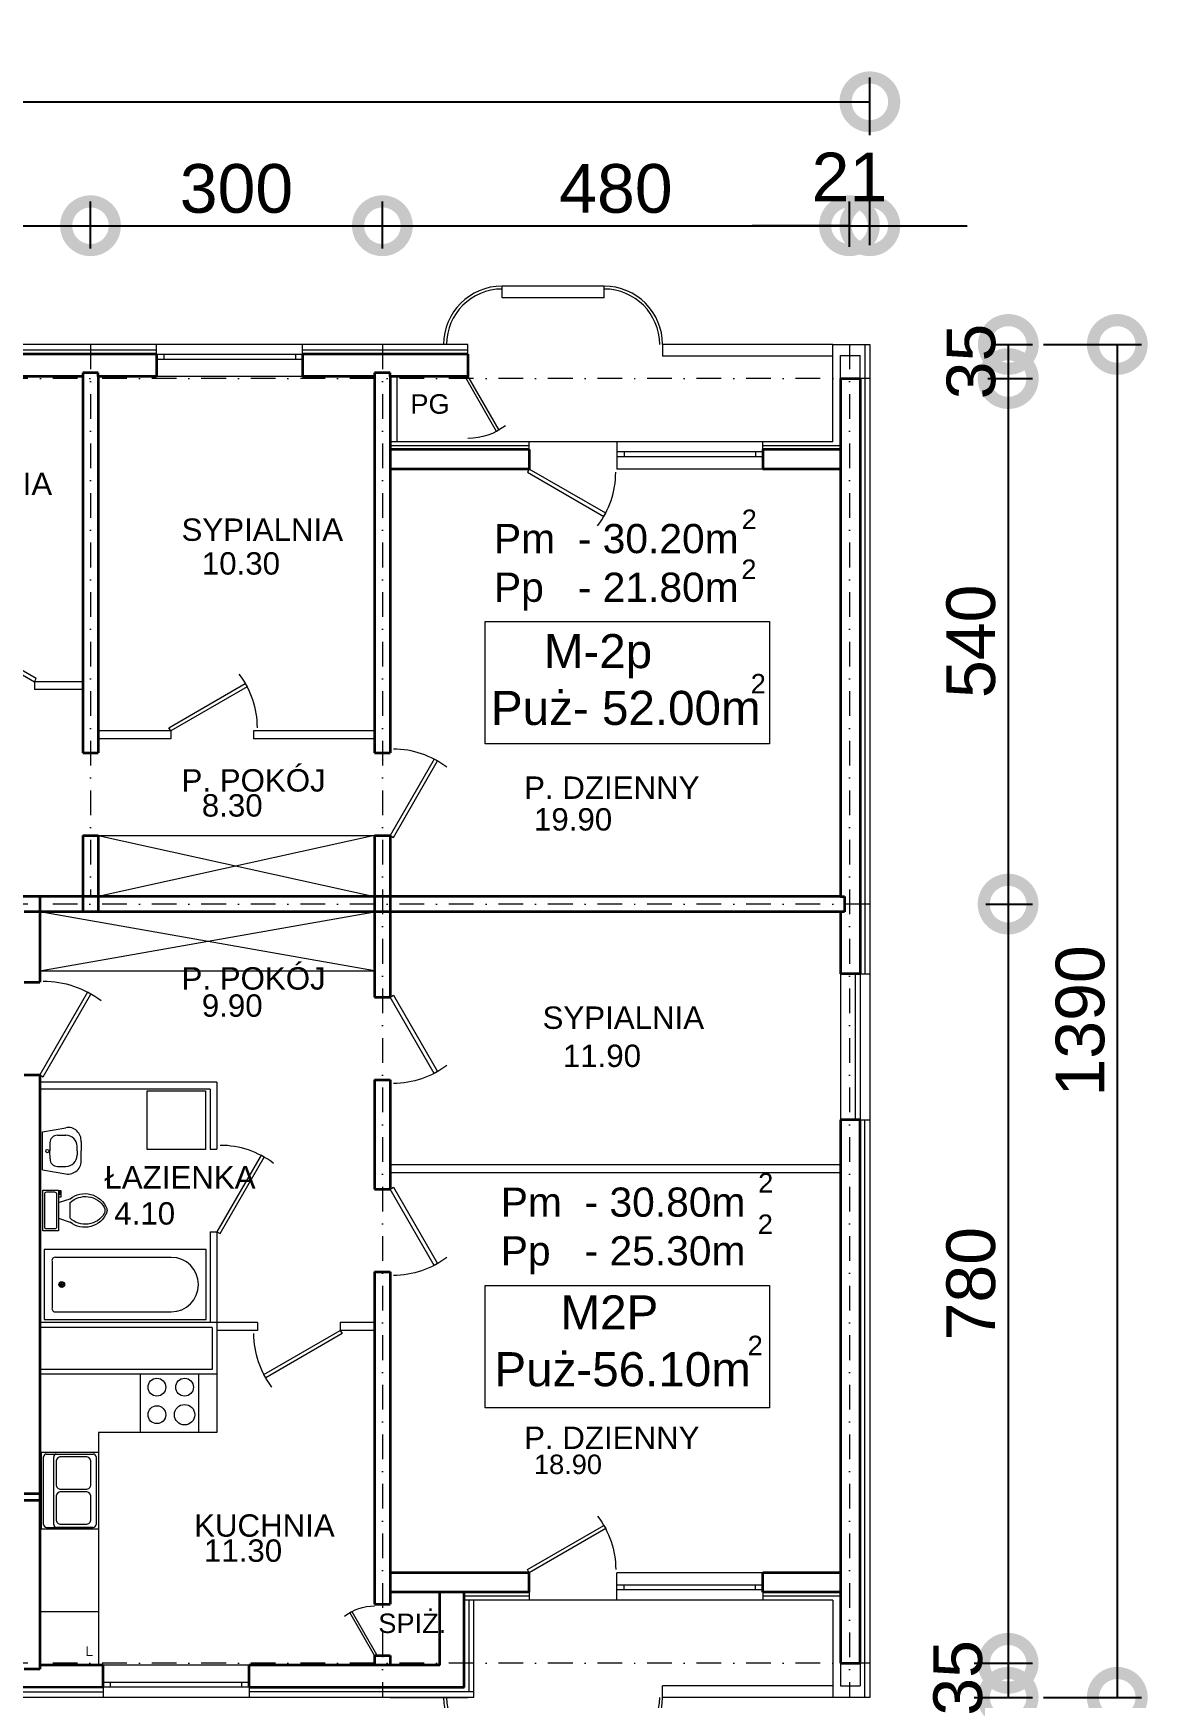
# Model space of a CAD drawing. Header units: millimetres. Extents: x 2834 to 13053, y -2252 to 4789.
# Drawn here: x 6597 to 7743, y -1078 to 632 of the extents above; entities that cross this region are included whole.
import ezdxf

# ---------------------------------------------------------------- set-up
doc = ezdxf.new("R2010")
doc.units = ezdxf.units.MM
doc.header["$MEASUREMENT"] = 0
doc.header["$PDMODE"] = 2
doc.linetypes.add('DASHDOTX2', pattern=[50.8, 25.4, -12.7, 0, -12.7])
doc.layers.get('0').update_dxf_attribs({"lineweight": 5})
for name, color, linetype, lineweight in [('Ocieplenie', 6, 'Continuous', 5), ('Okna c.', 7, 'Continuous', 5), ('OPIS', 7, 'Continuous', 5), ('Osie', 1, 'DASHDOTX2', 5), ('Piony', 1, 'Continuous', 20), ('Scianki', 34, 'Continuous', 20), ('Urządzenia', 160, 'Continuous', 5), ('Wymiary', 102, 'Continuous', 5), ('Wypełnienie', 7, 'Continuous', 5), ('Ściany k.', 7, 'Continuous', 35)]:
    doc.layers.add(name, color=color, linetype=linetype, lineweight=lineweight)
doc.layers.add('Opis1', color=7, linetype='Continuous')
doc.styles.get("Standard").update_dxf_attribs({"font": 'ARIAL.TTF'})
doc.linetypes.add('BATTING', pattern='A,0.00254,-2.54,[134,ltypeshp.shx,S=2.54,R=0,X=-2.54,Y=0],-5.08,[134,ltypeshp.shx,S=2.54,R=180,X=2.54,Y=0],-2.54', length=10.16254)
doc.dimstyles.new('ISO-25', dxfattribs={"dimscale": 20, "dimtxt": 2.5, "dimasz": 5, "dimexe": 1.25, "dimexo": 0.625, "dimtad": 1, "dimtxsty": 'Standard', "dimblk": 'DOTSMALL', "dimcen": 2.5, "dimadec": 0, "dimazin": 0, "dimtfac": 1, "dimtmove": 0, "dimatfit": 3, "dimfxl": 0, "dimarcsym": 0})

# ---------------------------------------------------------------- blocks, each defined once
blk = doc.blocks.new('_DotSmall')
at = {"color": 0, "const_width": 0.5}
blk.add_lwpolyline([(-0.0625, 0, 1), (0.0625, 0, 1)], format="xyb", close=True, dxfattribs=at)
blk = doc.blocks.new('*D84')
at = {"layer": 'Defpoints', "color": 0}
for p in [(7565, -262.7), (7552, -1042.7), (7599.3, -1042.7)]:
    blk.add_point(p, dxfattribs=at)
at = {"layer": 'Wymiary', "color": 0, "lineweight": -2}
for p, q in [((7577.5, -262.7), (7624.3, -262.7)), ((7599.3, -262.7), (7599.3, -1042.7)), ((7564.5, -1042.7), (7624.3, -1042.7))]:
    blk.add_line(p, q, dxfattribs=at)
at = {"layer": 'Wymiary', "color": 0, "lineweight": -2, "xscale": 100, "yscale": 100, "zscale": 100}
for p, rotation in [((7599.3, -262.7), 90), ((7599.3, -1042.7), 270)]:
    blk.add_blockref('_DotSmall', p, dxfattribs=dict(at, rotation=rotation))
at = {"layer": 'Wymiary', "color": 0, "insert": (7561.2, -652.7), "char_height": 50, "attachment_point": 5, "rotation": 90}
blk.add_mtext('780', dxfattribs=at)
blk = doc.blocks.new('Door - Right Hung 36 in.')
blk.add_lwpolyline([(-0.75, -1.3), (0, 0), (-31.18, 18), (-31.93, 16.7)], close=True)
blk.add_arc((0, 0), 36, 142.68987, 180)
blk = doc.blocks.new('*D67')
at = {"layer": 'Defpoints', "color": 0}
for p in [(7623.1, 312.3), (7623.1, -1077.7), (7711.5, -1077.7)]:
    blk.add_point(p, dxfattribs=at)
at = {"layer": 'Wymiary', "color": 0, "lineweight": -2}
for p, q in [((7635.6, 312.3), (7736.5, 312.3)), ((7711.5, 312.3), (7711.5, -1077.7)), ((7635.6, -1077.7), (7736.5, -1077.7))]:
    blk.add_line(p, q, dxfattribs=at)
at = {"layer": 'Wymiary', "color": 0, "lineweight": -2, "xscale": 100, "yscale": 100, "zscale": 100}
for p, rotation in [((7711.5, 312.3), 90), ((7711.5, -1077.7), 270)]:
    blk.add_blockref('_DotSmall', p, dxfattribs=dict(at, rotation=rotation))
at = {"layer": 'Wymiary', "color": 0, "insert": (7673.5, -382.7), "char_height": 50, "attachment_point": 5, "rotation": 90}
blk.add_mtext('1390', dxfattribs=at)
blk = doc.blocks.new('*D85')
at = {"layer": 'Defpoints', "color": 0}
for p in [(7552, -1042.7), (7552, -1077.7), (7599.3, -1077.7)]:
    blk.add_point(p, dxfattribs=at)
at = {"layer": 'Wymiary', "color": 0, "lineweight": -2}
for p, q in [((7564.5, -1042.7), (7624.3, -1042.7)), ((7599.3, -1042.7), (7599.3, -1077.7)), ((7564.5, -1077.7), (7624.3, -1077.7))]:
    blk.add_line(p, q, dxfattribs=at)
at = {"layer": 'Wymiary', "color": 0, "lineweight": -2, "xscale": 100, "yscale": 100, "zscale": 100}
for p, rotation in [((7599.3, -1042.7), 90), ((7599.3, -1077.7), 270)]:
    blk.add_blockref('_DotSmall', p, dxfattribs=dict(at, rotation=rotation))
at = {"layer": 'Wymiary', "color": 0, "insert": (7547.8, -1057.7), "char_height": 50, "attachment_point": 5, "rotation": 90}
blk.add_mtext('35', dxfattribs=at)
blk = doc.blocks.new('*D81')
at = {"layer": 'Defpoints', "color": 0}
for p in [(7457.2, 561.6), (3035.2, 514.8), (7457.2, 514.8)]:
    blk.add_point(p, dxfattribs=at)
at = {"layer": 'Wymiary', "color": 0, "lineweight": -2}
for p, q in [((3035.2, 527.3), (3035.2, 586.6)), ((7457.2, 527.3), (7457.2, 586.6)), ((3035.2, 561.6), (7457.2, 561.6))]:
    blk.add_line(p, q, dxfattribs=at)
at = {"layer": 'Wymiary', "color": 0, "lineweight": -2, "xscale": 100, "yscale": 100, "zscale": 100, "rotation": 180}
blk.add_blockref('_DotSmall', (3035.2, 561.6), dxfattribs=at)
at = {"layer": 'Wymiary', "color": 0, "lineweight": -2, "xscale": 100, "yscale": 100, "zscale": 100}
blk.add_blockref('_DotSmall', (7457.2, 561.6), dxfattribs=at)
at = {"layer": 'Wymiary', "color": 0, "insert": (5246.2, 599.2), "char_height": 50, "attachment_point": 5}
blk.add_mtext('4422', dxfattribs=at)
blk = doc.blocks.new('*D80')
at = {"layer": 'Defpoints', "color": 0}
for p in [(7457.2, 434.3), (7436.2, 400.2), (7457.2, 401.9)]:
    blk.add_point(p, dxfattribs=at)
at = {"layer": 'Wymiary', "color": 0, "lineweight": -2}
for p, q in [((7436.2, 412.7), (7436.2, 459.3)), ((7457.2, 414.4), (7457.2, 459.3)), ((7436.2, 434.3), (7336.2, 434.3)), ((7436.2, 434.3), (7457.2, 434.3)), ((7457.2, 434.3), (7557.2, 434.3))]:
    blk.add_line(p, q, dxfattribs=at)
at = {"layer": 'Wymiary', "color": 0, "lineweight": -2, "xscale": 100, "yscale": 100, "zscale": 100}
blk.add_blockref('_DotSmall', (7436.2, 434.3), dxfattribs=at)
at = {"layer": 'Wymiary', "color": 0, "lineweight": -2, "xscale": 100, "yscale": 100, "zscale": 100, "rotation": 180}
blk.add_blockref('_DotSmall', (7457.2, 434.3), dxfattribs=at)
at = {"layer": 'Wymiary', "color": 0, "insert": (7436.2, 484.4), "char_height": 50, "attachment_point": 5}
blk.add_mtext('21', dxfattribs=at)
blk = doc.blocks.new('*D79')
at = {"layer": 'Defpoints', "color": 0}
for p in [(7436.2, 434.3), (6956.2, 398.5), (7436.2, 400.2)]:
    blk.add_point(p, dxfattribs=at)
at = {"layer": 'Wymiary', "color": 0, "lineweight": -2}
for p, q in [((6956.2, 411), (6956.2, 459.3)), ((7436.2, 412.7), (7436.2, 459.3)), ((6956.2, 434.3), (7436.2, 434.3))]:
    blk.add_line(p, q, dxfattribs=at)
at = {"layer": 'Wymiary', "color": 0, "lineweight": -2, "xscale": 100, "yscale": 100, "zscale": 100, "rotation": 180}
blk.add_blockref('_DotSmall', (6956.2, 434.3), dxfattribs=at)
at = {"layer": 'Wymiary', "color": 0, "lineweight": -2, "xscale": 100, "yscale": 100, "zscale": 100}
blk.add_blockref('_DotSmall', (7436.2, 434.3), dxfattribs=at)
at = {"layer": 'Wymiary', "color": 0, "insert": (7196.2, 472.3), "char_height": 50, "attachment_point": 5}
blk.add_mtext('480', dxfattribs=at)
blk = doc.blocks.new('Toilet - top')
for p, q in [((-10, -8.5), (-8, -8.5)), ((-10, -9.5), (-10, -8.5)), ((-8, -8.5), (-8, -8)), ((-7, -8), (-7, -9.5)), ((-4, -8), (-6, -14)), ((4, -8), (6, -14)), ((9.5, -6), (9.5, -2)), ((-7, -9.5), (-10, -9.5)), ((4, -14), (-4, -14))]:
    blk.add_line(p, q)
blk.add_lwpolyline([(10.5, -8), (10.5, 0), (-10.5, 0), (-10.5, -8)], close=True)
for points in [[(-9.5, -2), (-9.5, -6)], [(8.5, -1), (-8.5, -1)], [(-8.5, -7), (8.5, -7)]]:
    blk.add_lwpolyline(points)
for centre, radius, start, end in [((-8.62, -1.88), 0.884, 81.8699, 188.1301), ((-8.62, -6.12), 0.884, 171.8699, 278.1301), ((8.62, -1.88), 0.884, 351.8699, 98.1301), ((8.62, -6.12), 0.884, 261.8699, 8.1301), ((3.52, -21.58), 12.17, 141.46911, 247.97143), ((4.2, -21.82), 11.33, 136.36773, 238.94682), ((-3.52, -21.58), 12.17, 292.02843, 38.53071), ((-4.2, -21.82), 11.33, 301.05301, 43.63209), ((0, -27.88), 4, 245.73182, 294.26817), ((0, -29), 4, 254.86053, 285.13947)]:
    blk.add_arc(centre, radius, start, end)
blk = doc.blocks.new('*D77')
at = {"layer": 'Defpoints', "color": 0}
for p in [(6656.2, 434.3), (6296.2, 405.4), (6656.2, 398.5)]:
    blk.add_point(p, dxfattribs=at)
at = {"layer": 'Wymiary', "color": 0, "lineweight": -2}
for p, q in [((6296.2, 417.9), (6296.2, 459.3)), ((6656.2, 411), (6656.2, 459.3)), ((6296.2, 434.3), (6656.2, 434.3))]:
    blk.add_line(p, q, dxfattribs=at)
at = {"layer": 'Wymiary', "color": 0, "lineweight": -2, "xscale": 100, "yscale": 100, "zscale": 100, "rotation": 180}
blk.add_blockref('_DotSmall', (6296.2, 434.3), dxfattribs=at)
at = {"layer": 'Wymiary', "color": 0, "lineweight": -2, "xscale": 100, "yscale": 100, "zscale": 100}
blk.add_blockref('_DotSmall', (6656.2, 434.3), dxfattribs=at)
at = {"layer": 'Wymiary', "color": 0, "insert": (6476.2, 472.3), "char_height": 50, "attachment_point": 5}
blk.add_mtext('360', dxfattribs=at)
blk = doc.blocks.new('*D78')
at = {"layer": 'Defpoints', "color": 0}
for p in [(6956.2, 434.3), (6656.2, 398.5), (6956.2, 398.5)]:
    blk.add_point(p, dxfattribs=at)
at = {"layer": 'Wymiary', "color": 0, "lineweight": -2}
for p, q in [((6656.2, 411), (6656.2, 459.3)), ((6956.2, 411), (6956.2, 459.3)), ((6656.2, 434.3), (6956.2, 434.3))]:
    blk.add_line(p, q, dxfattribs=at)
at = {"layer": 'Wymiary', "color": 0, "lineweight": -2, "xscale": 100, "yscale": 100, "zscale": 100, "rotation": 180}
blk.add_blockref('_DotSmall', (6656.2, 434.3), dxfattribs=at)
at = {"layer": 'Wymiary', "color": 0, "lineweight": -2, "xscale": 100, "yscale": 100, "zscale": 100}
blk.add_blockref('_DotSmall', (6956.2, 434.3), dxfattribs=at)
at = {"layer": 'Wymiary', "color": 0, "insert": (6806.2, 472.3), "char_height": 50, "attachment_point": 5}
blk.add_mtext('300', dxfattribs=at)
blk = doc.blocks.new('*D83')
at = {"layer": 'Defpoints', "color": 0}
for p in [(7566.1, 277.3), (7563.9, -262.7), (7599.3, -262.7)]:
    blk.add_point(p, dxfattribs=at)
at = {"layer": 'Wymiary', "color": 0, "lineweight": -2}
for p, q in [((7578.6, 277.3), (7624.3, 277.3)), ((7599.3, 277.3), (7599.3, -262.7)), ((7576.4, -262.7), (7624.3, -262.7))]:
    blk.add_line(p, q, dxfattribs=at)
at = {"layer": 'Wymiary', "color": 0, "lineweight": -2, "xscale": 100, "yscale": 100, "zscale": 100}
for p, rotation in [((7599.3, 277.3), 90), ((7599.3, -262.7), 270)]:
    blk.add_blockref('_DotSmall', p, dxfattribs=dict(at, rotation=rotation))
at = {"layer": 'Wymiary', "color": 0, "insert": (7561.2, 7.3), "char_height": 50, "attachment_point": 5, "rotation": 90}
blk.add_mtext('540', dxfattribs=at)
blk = doc.blocks.new('*D82')
at = {"layer": 'Defpoints', "color": 0}
for p in [(7570, 312.3), (7566.1, 277.3), (7599.5, 277.3)]:
    blk.add_point(p, dxfattribs=at)
at = {"layer": 'Wymiary', "color": 0, "lineweight": -2}
for p, q in [((7582.5, 312.3), (7624.5, 312.3)), ((7599.5, 312.3), (7599.5, 277.3)), ((7578.6, 277.3), (7624.5, 277.3))]:
    blk.add_line(p, q, dxfattribs=at)
at = {"layer": 'Wymiary', "color": 0, "lineweight": -2, "xscale": 100, "yscale": 100, "zscale": 100}
for p, rotation in [((7599.5, 312.3), 90), ((7599.5, 277.3), 270)]:
    blk.add_blockref('_DotSmall', p, dxfattribs=dict(at, rotation=rotation))
at = {"layer": 'Wymiary', "color": 0, "insert": (7561.4, 294.8), "char_height": 50, "attachment_point": 5, "rotation": 90}
blk.add_mtext('35', dxfattribs=at)

msp = doc.modelspace()

# ---------------------------------------------------------------- linework, layer by layer
at = {"layer": 'Ocieplenie'}
for p, q in [((6724.167, 312.285), (6552.458, 312.285)), ((6724.167, 301.962), (6724.167, 312.285)), ((7044.166, 312.285), (6874.167, 312.285)), ((6874.167, 302.285), (6874.167, 312.285)), ((7044.166, 302.285), (7044.166, 312.285)), ((7419.166, 312.285), (7457.166, 312.285)), ((7419.166, 212.285), (7419.166, 312.285)), ((7457.166, 312.285), (7457.166, -334.399)), ((7427.166, 300.867), (7447.166, 300.867)), ((7427.166, 277.285), (7427.166, 300.867)), ((7447.166, 277.285), (7447.166, 300.867)), ((6971.166, 279.285), (6971.166, 212.285)), ((7107.167, 212.285), (6964.166, 212.285)), ((7107.167, 204.286), (7107.167, 212.285)), ((7107.167, 204.286), (7107.167, 212.285)), ((7347.167, 204.286), (7347.167, 212.285)), ((7419.166, 212.285), (7347.167, 212.285)), ((7447.166, -334.399), (7457.166, -334.399)), ((7447.166, -484.399), (7457.166, -484.399)), ((7457.166, -484.399), (7457.166, -1077.715)), ((7427.166, -949.715), (7427.166, -949.715)), ((7107.167, -969.716), (7107.167, -977.715)), ((7347.167, -969.716), (7347.167, -977.715)), ((7107.167, -977.715), (7040.166, -977.715)), ((7050.166, -1077.715), (7050.166, -977.715)), ((7419.166, -977.715), (7347.167, -977.715)), ((7419.166, -977.715), (7419.166, -1077.715)), ((7427.166, -1042.715), (7427.166, -1065.715)), ((7447.166, -1042.715), (7447.166, -1065.715)), ((6669.227, -1067.392), (6669.227, -1077.715)), ((6819.227, -1067.392), (6819.227, -1077.715)), ((7427.166, -1065.715), (7447.166, -1065.715)), ((6669.227, -1077.715), (6568.166, -1077.715)), ((7050.166, -1077.715), (6819.227, -1077.715)), ((7457.166, -1077.715), (7419.166, -1077.715))]:
    msp.add_line(p, q, dxfattribs=at)
at = {"layer": 'Ocieplenie', "linetype": 'BATTING', "ltscale": 0.4}
for p, q in [((7452.055, 312.285), (7452.055, -334.399)), ((7452.055, -1077.715), (7452.055, -484.399)), ((7107.167, -973.744), (7040.166, -973.744))]:
    msp.add_line(p, q, dxfattribs=at)
at = {"layer": 'Ocieplenie', "linetype": 'BATTING', "ltscale": 0.5}
for p, q in [((6724.167, 306.62), (6552.458, 306.62)), ((7044.166, 306.62), (6874.167, 306.62)), ((7045.226, -1072.05), (7045.226, -977.715)), ((6669.227, -1072.456), (6568.166, -1072.456)), ((7050.166, -1072.05), (6819.227, -1072.05))]:
    msp.add_line(p, q, dxfattribs=at)
at = {"layer": 'Ocieplenie', "linetype": 'BATTING', "ltscale": 0.3}
for p, q in [((7107.167, 208.314), (6964.166, 208.314)), ((7427.166, 208.314), (7347.167, 208.314)), ((7427.166, -973.744), (7347.167, -973.744))]:
    msp.add_line(p, q, dxfattribs=at)
at = {"layer": 'Okna c.'}
for p, q in [((7079.161, 360.285), (7079.161, 372.285)), ((7184.161, 372.285), (7079.161, 372.285)), ((7184.161, 360.285), (7079.161, 360.285)), ((7184.161, 360.285), (7184.161, 372.285)), ((6874.167, 312.285), (6724.167, 312.285)), ((7019.161, 312.285), (7019.161, 312.285)), ((7244.161, 312.285), (7244.161, 312.285)), ((7244.161, 312.285), (7244.161, 300.285)), ((7419.166, 312.285), (7244.161, 312.285)), ((6874.167, 301.962), (6724.167, 301.962)), ((6874.167, 296.962), (6724.167, 296.962)), ((6731.59, 301.962), (6731.59, 296.962)), ((6866.743, 301.962), (6866.743, 296.962)), ((7419.166, 300.285), (7244.161, 300.285)), ((6874.167, 279.285), (6724.167, 279.285)), ((7197.167, 212.285), (7107.167, 212.285)), ((7197.167, 212.285), (7197.167, 184.285)), ((7347.167, 212.285), (7197.167, 212.285)), ((7347.167, 201.962), (7197.167, 201.962)), ((7347.167, 196.962), (7197.167, 196.962)), ((7204.59, 201.962), (7204.59, 196.962)), ((7339.743, 201.962), (7339.743, 196.962)), ((7347.167, 184.285), (7197.167, 184.285)), ((7427.166, -334.399), (7427.166, -484.399)), ((7442.166, -334.399), (7442.166, -484.399)), ((7447.166, -334.399), (7447.166, -484.399)), ((7457.166, -334.399), (7457.166, -484.399)), ((7347.167, -949.715), (7197.167, -949.715)), ((7197.167, -977.715), (7197.167, -949.715)), ((7347.167, -962.392), (7197.167, -962.392)), ((7347.167, -967.392), (7197.167, -967.392)), ((7204.59, -967.392), (7204.59, -962.392)), ((7339.743, -967.392), (7339.743, -962.392)), ((7197.167, -977.715), (7107.167, -977.715)), ((7347.167, -977.715), (7197.167, -977.715)), ((6819.227, -1044.715), (6669.227, -1044.715)), ((6819.227, -1062.392), (6669.227, -1062.392)), ((6819.227, -1067.392), (6669.227, -1067.392)), ((6676.651, -1067.392), (6676.651, -1062.392)), ((6811.804, -1067.392), (6811.804, -1062.392)), ((7244.161, -1077.715), (7244.161, -1065.715)), ((7419.166, -1065.715), (7244.161, -1065.715)), ((6819.227, -1077.715), (6669.227, -1077.715)), ((6964.166, -1077.715), (7044.166, -1077.715)), ((7019.161, -1077.715), (7019.161, -1077.715)), ((7244.161, -1077.715), (7244.161, -1077.715)), ((7427.166, -1077.715), (7244.161, -1077.715))]:
    msp.add_line(p, q, dxfattribs=at)
for centre, radius, start, end in [((7079.161, 312.285), 60, 90, 180), ((7079.161, 312.285), 57, 90, 180), ((7184.161, 312.285), 60, 0, 90), ((7184.161, 312.285), 57, 0, 90), ((7079.161, -1077.715), 60, 180, 270), ((7079.161, -1077.715), 57, 180, 270), ((7184.161, -1077.715), 57, 270, 0), ((7184.161, -1077.715), 60, 270, 0)]:
    msp.add_arc(centre, radius, start, end, dxfattribs=at)
at = {"layer": 'Osie'}
for p, q in [((6656.166, 312.285), (6656.166, -254.715)), ((6956.166, 312.285), (6956.166, -1077.715)), ((7436.166, 312.285), (7436.166, -1077.715)), ((7457.166, 277.285), (4733.629, 277.285)), ((7457.166, -262.715), (4817.892, -262.715)), ((7457.166, -1042.715), (6568.166, -1042.715))]:
    msp.add_line(p, q, dxfattribs=at)
at = {"layer": 'Piony'}
for p, q in [((6786.166, -692.715), (6604.166, -692.715)), ((6781.166, -697.715), (6604.166, -697.715)), ((6781.166, -697.715), (6781.166, -740.715)), ((6786.166, -692.715), (6786.166, -745.715)), ((6781.166, -740.715), (6604.166, -740.715)), ((6786.166, -745.715), (6604.166, -745.715))]:
    msp.add_line(p, q, dxfattribs=at)
at = {"layer": 'Scianki'}
for p, q in [((6648.166, -34.215), (6598.597, -34.215)), ((6598.597, -34.215), (6598.597, -42.215)), ((6648.166, -42.215), (6598.597, -42.215)), ((6738.587, -84.715), (6664.166, -84.715)), ((6738.587, -84.715), (6738.587, -92.715)), ((6823.587, -84.715), (6823.587, -92.715)), ((6948.166, -84.715), (6823.587, -84.715)), ((6738.587, -92.715), (6664.166, -92.715)), ((6948.166, -92.715), (6823.587, -92.715)), ((6786.166, -445.715), (6604.166, -445.715)), ((6779.166, -452.715), (6604.166, -452.715)), ((6779.166, -452.715), (6779.166, -514.324)), ((6786.166, -445.715), (6786.166, -514.324)), ((6779.166, -514.324), (6786.166, -514.324)), ((7427.166, -530.715), (6964.166, -530.715)), ((7427.166, -538.715), (6964.166, -538.715)), ((6779.166, -599.324), (6779.166, -692.715)), ((6779.166, -599.324), (6786.166, -599.324)), ((6786.166, -599.324), (6786.166, -692.715)), ((6827.933, -692.715), (6786.166, -692.715)), ((6827.933, -700.715), (6786.166, -700.715)), ((6827.933, -692.715), (6827.933, -700.715)), ((6948.166, -692.715), (6912.933, -692.715)), ((6912.933, -692.715), (6912.933, -700.715)), ((6948.166, -700.715), (6912.933, -700.715))]:
    msp.add_line(p, q, dxfattribs=at)
at = {"layer": 'Urządzenia'}
for p, q in [((6664.166, -192.252), (6948.166, -254.715)), ((6948.166, -192.252), (6664.166, -254.715)), ((6664.166, -192.252), (6948.166, -192.252)), ((6948.166, -331.178), (6604.166, -270.715)), ((6604.166, -331.178), (6948.166, -270.715)), ((6604.166, -331.178), (6948.166, -331.178)), ((6606.935, -496.566), (6630.758, -492.406)), ((6606.935, -535.86), (6606.935, -496.566)), ((6614.5, -507.832), (6614.535, -516.195)), ((6622.149, -500.121), (6630.789, -500.086)), ((6642.374, -516.082), (6642.356, -511.559)), ((6646.46, -506.929), (6646.657, -516.064)), ((6614.569, -524.559), (6614.535, -516.195)), ((6642.374, -516.082), (6642.393, -520.605)), ((6646.535, -525.201), (6646.657, -516.064)), ((6606.935, -535.86), (6630.951, -539.852)), ((6622.28, -532.207), (6630.92, -532.172)), ((6624.628, -653.614), (6628.628, -653.614)), ((6626.628, -655.614), (6626.628, -651.614)), ((6707.166, -745.715), (6707.166, -805.715)), ((6767.166, -745.715), (6767.166, -805.715)), ((6786.166, -745.715), (6786.166, -805.715)), ((6664.45, -805.715), (6664.45, -1044.715)), ((6786.166, -805.715), (6664.45, -805.715)), ((6604.979, -905.01), (6604.979, -825.715)), ((6604.979, -825.715), (6664.45, -825.715)), ((6605.97, -905.01), (6605.97, -825.715)), ((6607.952, -900.054), (6607.952, -830.671)), ((6610.926, -827.698), (6658.998, -827.698)), ((6618.36, -900.054), (6618.36, -830.671)), ((6620.838, -835.611), (6620.838, -858.904)), ((6651.565, -830.655), (6625.793, -830.655)), ((6656.52, -858.904), (6656.52, -835.611)), ((6661.971, -830.671), (6661.971, -900.054)), ((6664.45, -825.715), (6664.45, -905.01)), ((6620.838, -871.557), (6620.838, -894.85)), ((6625.793, -863.86), (6651.565, -863.86)), ((6651.565, -866.602), (6625.793, -866.602)), ((6656.52, -894.85), (6656.52, -871.557)), ((6664.45, -905.01), (6604.979, -905.01)), ((6610.926, -903.028), (6658.998, -903.028)), ((6658.998, -903.028), (6621.333, -903.028)), ((6625.793, -899.807), (6651.565, -899.807)), ((6664.45, -989.811), (6604.45, -989.811))]:
    msp.add_line(p, q, dxfattribs=at)
for points in [[(7061.98, 27.588), (7353.961, 27.588), (7353.961, -98.061), (7061.98, -98.061)], [(6608.628, -617.614), (6608.628, -689.614), (6775.144, -689.614), (6775.144, -617.614)], [(7061.98, -654.466), (7353.961, -654.466), (7353.961, -780.114), (7061.98, -780.114)]]:
    msp.add_lwpolyline(points, close=True, dxfattribs=at)
for points in [[(6616.628, -629.614), (6616.628, -677.614)], [(6739.144, -625.614), (6620.628, -625.614)], [(6620.628, -681.614), (6739.144, -681.614)]]:
    msp.add_lwpolyline(points, dxfattribs=at)
for centre, radius in [((6611.757, -516.484), 1.634), ((6626.628, -653.614), 3), ((6626.628, -653.614), 2), ((6724.464, -759.041), 9.153), ((6752.895, -759.041), 9.153), ((6724.464, -787.299), 9.153), ((6752.895, -787.299), 10.493)]:
    msp.add_circle(centre, radius, dxfattribs=at)
for centre, radius, start, end in [((6633.138, -505.583), 13.391, 354.232869, 100.238333), ((6622.18, -507.801), 7.68, 90.233878, 180.233878), ((6630.836, -511.606), 11.52, 0.233878, 90.233878), ((6622.249, -524.527), 7.68, 180.233878, 270.233878), ((6630.873, -520.652), 11.52, 270.233878, 0.233878), ((6633.224, -526.655), 13.391, 260.229424, 6.234888), ((6620.128, -629.114), 3.536, 81.8699, 188.1301), ((6739.144, -653.614), 28, 270, 90), ((6620.128, -678.114), 3.536, 171.8699, 278.1301), ((6610.926, -830.671), 2.974, 89.995911, 179.99909), ((6621.333, -830.671), 2.974, 90.005856, 179.99909), ((6625.793, -835.611), 4.956, 89.998268, 180.000852), ((6651.565, -835.611), 4.955, 0, 90.004176), ((6658.998, -830.671), 2.974, 0.000917, 89.996266), ((6625.793, -858.904), 4.956, 180.00133, 270.001749), ((6625.793, -871.557), 4.956, 89.998268, 180.000852), ((6651.565, -858.904), 4.956, 269.995848, 0), ((6651.565, -871.557), 4.955, 0, 90.004176), ((6610.926, -900.054), 2.974, 180.00091, 270.004089), ((6621.334, -900.054), 2.973, 179.997256, 269.996256), ((6625.793, -894.85), 4.956, 180, 270.004152), ((6651.565, -894.85), 4.956, 269.995848, 0), ((6658.998, -900.054), 2.973, 270.003744, 0.002744)]:
    msp.add_arc(centre, radius, start, end, dxfattribs=at)
at = {"layer": 'Wypełnienie'}
msp.add_lwpolyline([(6774.291, -514.688), (6714.291, -514.688), (6714.291, -454.688), (6774.291, -454.688)], close=True, dxfattribs=at)
at = {"layer": 'Ściany k.'}
for p, q in [((6724.167, 302.285), (6552.458, 302.285)), ((6724.167, 302.285), (6724.167, 279.285)), ((7044.166, 302.285), (6874.167, 302.285)), ((6874.167, 302.285), (6874.167, 279.285)), ((7044.166, 302.285), (7044.166, 279.285)), ((6648.166, 279.285), (6552.458, 279.285)), ((6664.166, 283.285), (6648.166, 283.285)), ((6648.166, 283.285), (6648.166, 279.285)), ((6648.166, 279.285), (6648.166, -107.252)), ((6664.166, 279.285), (6664.166, 283.285)), ((6664.166, 279.285), (6664.166, -107.252)), ((6664.166, 279.285), (6664.166, 279.285)), ((6724.167, 279.285), (6664.166, 279.285)), ((6948.166, 279.285), (6874.167, 279.285)), ((6964.166, 283.285), (6948.166, 283.285)), ((6948.166, 283.285), (6948.166, 279.285)), ((6948.166, 279.285), (6948.166, -107.252)), ((6964.166, 279.285), (6964.166, 283.285)), ((7044.166, 279.285), (6964.166, 279.285)), ((6964.166, 279.285), (6964.166, -107.252)), ((6964.166, 279.285), (6964.166, 279.285)), ((7427.166, 277.285), (7427.166, -254.715)), ((7427.166, 277.285), (7447.166, 277.285)), ((7447.166, 277.285), (7447.166, -334.399)), ((7107.167, 204.286), (6964.166, 204.286)), ((7107.167, 204.286), (7107.167, 184.285)), ((7347.167, 204.286), (7347.167, 184.285)), ((7427.166, 204.286), (7347.167, 204.286)), ((7107.167, 184.285), (6964.166, 184.285)), ((7427.166, 184.285), (7347.167, 184.285)), ((6648.166, -107.252), (6664.166, -107.252)), ((6948.166, -107.252), (6964.166, -107.252)), ((6648.166, -192.252), (6664.166, -192.252)), ((6648.166, -192.252), (6648.166, -270.715)), ((6664.166, -192.252), (6664.166, -270.715)), ((6948.166, -192.252), (6964.166, -192.252)), ((6948.166, -192.252), (6948.166, -262.715)), ((6964.166, -192.252), (6964.166, -262.715)), ((6648.166, -254.715), (6578.484, -254.715)), ((6604.166, -254.715), (6604.166, -343.018)), ((6956.166, -254.715), (6648.166, -254.715)), ((7427.166, -254.715), (6956.166, -254.715)), ((7427.166, -254.715), (7431.166, -254.715)), ((7431.166, -254.715), (7431.166, -270.715)), ((6948.166, -270.715), (6588.166, -270.715)), ((6948.166, -262.715), (6948.166, -358.164)), ((7427.166, -270.715), (6948.166, -270.715)), ((6964.166, -262.715), (6964.166, -358.164)), ((7427.166, -270.715), (7427.166, -334.399)), ((7431.166, -270.715), (7427.166, -270.715)), ((7447.166, -334.399), (7427.166, -334.399)), ((6588.166, -343.018), (6604.166, -343.018)), ((6948.166, -358.164), (6964.166, -358.164)), ((6588.166, -438.018), (6604.166, -438.018)), ((6604.166, -438.018), (6604.166, -1048.715)), ((6948.166, -443.164), (6964.166, -443.164)), ((6948.166, -443.164), (6948.166, -555.419)), ((6964.166, -443.164), (6964.166, -555.419)), ((7427.166, -484.399), (7427.166, -1042.715)), ((7447.166, -484.399), (7427.166, -484.399)), ((7447.166, -1042.715), (7447.166, -484.399)), ((6948.166, -555.419), (6964.166, -555.419)), ((6948.166, -640.419), (6948.166, -981.881)), ((6948.166, -640.419), (6964.166, -640.419)), ((6964.166, -640.419), (6964.166, -981.881)), ((6604.166, -868.715), (6588.166, -868.715)), ((6604.166, -875.406), (6588.166, -875.406)), ((7107.167, -949.715), (6964.166, -949.715)), ((7107.167, -969.716), (7107.167, -949.715)), ((7347.167, -969.716), (7347.167, -949.715)), ((7427.166, -949.715), (7347.167, -949.715)), ((7107.167, -969.716), (6964.166, -969.716)), ((7015.166, -1044.715), (7015.166, -969.716)), ((7040.166, -1067.715), (7040.166, -969.716)), ((7427.166, -969.716), (7347.167, -969.716)), ((6948.166, -981.881), (6964.166, -981.881)), ((6948.166, -1034.582), (6948.166, -1044.715)), ((6948.166, -1034.582), (6964.166, -1034.582)), ((6964.166, -1034.582), (6964.166, -1044.715)), ((7427.166, -1042.715), (7447.166, -1042.715)), ((6604.166, -1048.715), (6588.166, -1048.715)), ((6669.227, -1044.715), (6604.166, -1044.715)), ((6669.227, -1067.392), (6669.227, -1044.715)), ((7015.166, -1044.715), (6819.227, -1044.715)), ((6819.227, -1067.715), (6819.227, -1044.715)), ((6669.227, -1067.392), (6578.166, -1067.512)), ((7040.166, -1067.715), (6819.227, -1067.715))]:
    msp.add_line(p, q, dxfattribs=at)

# ---------------------------------------------------------------- block references
for p, xscale, yscale, zscale, rotation in [((7044.166, 279.285), -1.7630144, 1.7630144, 1.7630144, 270), ((7105.278, 181.013), 2.518592, 2.518592, 2.518592, 180), ((6967.438, -194.141), 2.518592, 2.518592, 2.518592, 270), ((6607.699, -440.058), 2.72007936, 2.72007936, 2.72007936, 270), ((6967.438, -356.275), -2.518592, 2.518592, 2.518592, 270), ((6789.438, -601.213), 2.518592, 2.518592, 2.518592, 270), ((6967.438, -553.53), -2.518592, 2.518592, 2.518592, 270), ((6914.822, -703.987), -2.518592, 2.518592, 2.518592, 180), ((6948.166, -1034.582), -1.41041152, 1.41041152, 1.41041152, 90)]:
    msp.add_blockref('Door - Right Hung 36 in.', p, dxfattribs=dict(xscale=xscale, yscale=yscale, zscale=zscale, rotation=rotation))
at = {"yscale": 2.518592, "zscale": 2.518592}
for p, xscale in [((6600.486, -30.943), 2.518592), ((6736.698, -81.443), -2.518592), ((7105.278, -946.443), -2.518592)]:
    msp.add_blockref('Door - Right Hung 36 in.', p, dxfattribs=dict(at, xscale=xscale))
at = {"layer": 'Urządzenia', "xscale": -2, "yscale": 2, "zscale": 2, "rotation": 90}
msp.add_blockref('Toilet - top', (6607.194, -577.438), dxfattribs=at)

# ---------------------------------------------------------------- texts
at = {"lineweight": 18}
for s, height, p in [('2', 20, (7325.499, 122.662)), ('2', 20, (7325.121, 71.372)), ('2', 20, (7334.756, -46.204)), ('2', 20, (7342.379, -559.11)), ('2', 20, (7342.001, -601.58)), ('2', 20, (7331.601, -726.146)), ('L', 10, (6650.992, -1035.268))]:
    msp.add_text(s, height=height, dxfattribs=at).set_placement(p)
at = {"layer": 'OPIS', "attachment_point": 1}
for s, insert, char_height, width in [('{\\fArial|b0|i0|c238|p34;Pm  - 30.20m\\PPp   - 21.80m}', (7070.841, 127.879), 30, 285.9913), ('{\\fArial|b0|i0|c238|p34;    M-2p\\PPuż- 52.00m}', (7067.735, 14.757), 35, 296.20216), ('{\\fArial|b0|i0|c238|p34;Pm  - 30.80m\\PPp   - 25.30m}', (7077.802, -553.893), 30, 285.9913), ('{\\fArial|b0|i0|c238|p34;     M2P\\PPuż-56.10m}', (7071.306, -664.7), 35, 285.9913)]:
    msp.add_mtext(s, dxfattribs=dict(at, insert=insert, char_height=char_height, width=width))
at = {"layer": 'Opis1'}
for s, height, p in [('PG', 20, (6984.962, 241.154)), ('KUCHNIA', 23, (6472.268, 157.495)), ('SYPIALNIA', 23, (6749.74, 110.514)), ('10.30', 23, (6770.6, 75.866)), ('P. POKÓJ', 23, (6749.74, -147.055)), ('P. DZIENNY', 23, (7101.811, -154.558)), ('8.30', 23, (6770.6, -172.775)), ('19.90', 23, (7111.961, -187.109)), ('P. POKÓJ', 23, (6749.74, -350.556)), ('9.90', 23, (6770.6, -378.425)), ('SYPIALNIA', 23, (7120.793, -390.889)), ('11.90', 23, (7141.652, -430.057)), ('ŁAZIENKA', 23, (6670.488, -554.903)), ('4.10', 23, (6680.637, -591.973)), ('P. DZIENNY', 23, (7101.811, -822.533)), ('18.90', 20, (7111.961, -848.303)), ('KUCHNIA', 23, (6762.629, -912.664)), ('11.30', 23, (6772.778, -938.435)), ('SPIŻ.', 20, (6951.969, -1011.628))]:
    msp.add_text(s, height=height, dxfattribs=at).set_placement(p)

# ---------------------------------------------------------------- dimensions: what is measured, and where the dimension line sits
at = {"layer": 'Wymiary'}
dim = msp.add_linear_dim(base=(7457.166, 561.611), p1=(3035.166, 514.757), p2=(7457.166, 514.757), dimstyle='ISO-25', dxfattribs=at)
dim.commit()
dim.dimension.update_dxf_attribs({"geometry": '*D81', "text_midpoint": (5246.166, 599.213)})
dim = msp.add_linear_dim(base=(7457.166, 434.294), p1=(7436.166, 400.171), p2=(7457.166, 401.864), dimstyle='ISO-25', override={"dimtmove": 1}, dxfattribs=at)
dim.commit()
dim.dimension.update_dxf_attribs({"geometry": '*D80', "text_midpoint": (7436.166, 446.794), "dimtype": 160})
for base, p1, p2, picture, middle in [((6656.166, 434.294), (6296.166, 405.425), (6656.166, 398.478), '*D77', (6476.166, 472.34)), ((6956.166, 434.294), (6656.166, 398.478), (6956.166, 398.478), '*D78', (6806.166, 472.34)), ((7436.166, 434.294), (6956.166, 398.478), (7436.166, 400.171), '*D79', (7196.166, 472.323))]:
    dim = msp.add_linear_dim(base=base, p1=p1, p2=p2, dimstyle='ISO-25', override={"dimtmove": 1}, dxfattribs=at)
    dim.commit()
    dim.dimension.update_dxf_attribs({"geometry": picture, "text_midpoint": middle})
dim = msp.add_linear_dim(base=(7599.49, 277.285), p1=(7569.988, 312.285), p2=(7566.091, 277.285), angle=90, dimstyle='ISO-25', dxfattribs=at)
dim.commit()
dim.dimension.update_dxf_attribs({"geometry": '*D82', "text_midpoint": (7599.49, 294.785), "dimtype": 160})
dim = msp.add_linear_dim(base=(7711.515, -1077.715), p1=(7623.115, 312.285), p2=(7623.115, -1077.715), angle=90, dimstyle='ISO-25', dxfattribs=at)
dim.commit()
dim.dimension.update_dxf_attribs({"geometry": '*D67', "text_midpoint": (7673.469, -382.715)})
for base, p1, p2, picture, middle in [((7599.256, -262.715), (7566.091, 277.285), (7563.854, -262.715), '*D83', (7561.228, 7.285)), ((7599.256, -1042.715), (7564.967, -262.715), (7551.972, -1042.715), '*D84', (7561.228, -652.715))]:
    dim = msp.add_linear_dim(base=base, p1=p1, p2=p2, angle=90, dimstyle='ISO-25', override={"dimtmove": 1}, dxfattribs=at)
    dim.commit()
    dim.dimension.update_dxf_attribs({"geometry": picture, "text_midpoint": middle})
dim = msp.add_linear_dim(base=(7599.256, -1077.715), p1=(7551.972, -1042.715), p2=(7551.972, -1077.715), angle=90, dimstyle='ISO-25', override={"dimtmove": 1}, dxfattribs=at)
dim.commit()
dim.dimension.update_dxf_attribs({"geometry": '*D85', "text_midpoint": (7585.868, -1057.677), "dimtype": 160})

doc.saveas('drawing.dxf')
